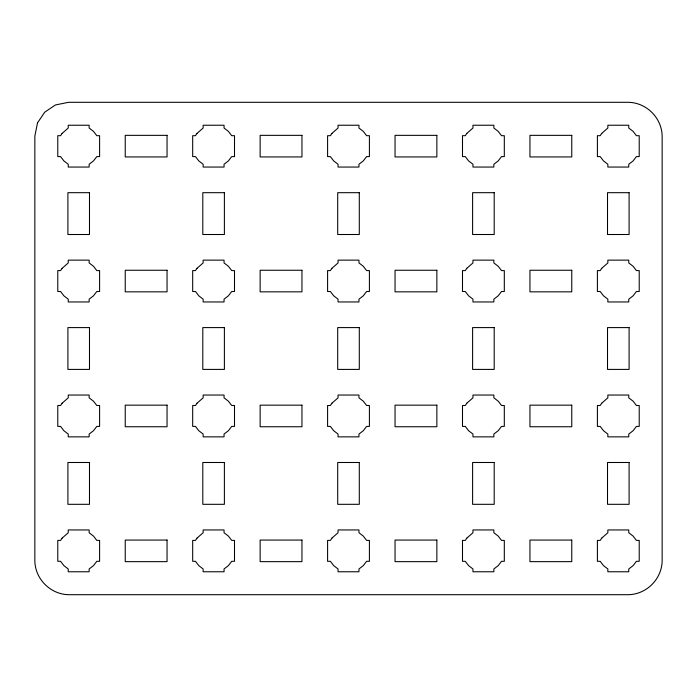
<?xml version="1.0" encoding="UTF-8"?>
<svg xmlns="http://www.w3.org/2000/svg" width="697" height="697" viewBox="0 0 697 697"><rect width="100%" height="100%" fill="white"/><g stroke="black" fill="none" stroke-linecap="round" stroke-linejoin="round"><path stroke-width="1.05" d="M37.499 122.899L34.85 136.028L34.85 560.972C35.207 579.111 50.437 594.341 68.576 594.698L628.424 594.698C646.563 594.341 661.793 579.111 662.15 560.972L662.15 136.028C661.793 117.889 646.563 102.659 628.424 102.302L68.576 102.302L55.446 104.951L44.73 112.182L37.499 122.899M62.103 133.415L60.578 135.688L57.781 135.688L57.781 156.598L60.578 156.598L63.906 160.929L68.236 164.257L68.236 167.053L89.146 167.053L89.146 164.257L93.476 160.929L96.805 156.598L99.601 156.598L99.601 135.688L96.805 135.688L93.476 131.358L89.146 128.03L89.146 125.233L68.236 125.233L68.236 128.03L62.103 133.415M62.103 268.319L60.578 270.593L57.781 270.593L57.781 291.503L60.578 291.503L63.906 295.833L68.236 299.161L68.236 301.958L89.146 301.958L89.146 299.161L93.476 295.833L96.805 291.503L99.601 291.503L99.601 270.593L96.805 270.593L93.476 266.263L89.146 262.935L89.146 260.138L68.236 260.138L68.236 262.935L62.103 268.319M197.007 133.415L195.482 135.688L192.686 135.688L192.686 156.598L195.482 156.598L198.811 160.929L203.141 164.257L203.141 167.053L224.051 167.053L224.051 164.257L228.381 160.929L231.709 156.598L234.506 156.598L234.506 135.688L231.709 135.688L228.381 131.358L224.051 128.03L224.051 125.233L203.141 125.233L203.141 128.03L197.007 133.415M62.103 403.223L60.578 405.497L57.781 405.497L57.781 426.407L60.578 426.407L63.906 430.737L68.236 434.065L68.236 436.862L89.146 436.862L89.146 434.065L93.476 430.737L96.805 426.407L99.601 426.407L99.601 405.497L96.805 405.497L93.476 401.167L89.146 397.839L89.146 395.042L68.236 395.042L68.236 397.839L62.103 403.223M197.007 268.319L195.482 270.593L192.686 270.593L192.686 291.503L195.482 291.503L198.811 295.833L203.141 299.161L203.141 301.958L224.051 301.958L224.051 299.161L228.381 295.833L231.709 291.503L234.506 291.503L234.506 270.593L231.709 270.593L228.381 266.263L224.051 262.935L224.051 260.138L203.141 260.138L203.141 262.935L197.007 268.319M331.911 133.415L330.387 135.688L327.59 135.688L327.59 156.598L330.387 156.598L333.715 160.929L338.045 164.257L338.045 167.053L358.955 167.053L358.955 164.257L363.285 160.929L366.613 156.598L369.41 156.598L369.41 135.688L366.613 135.688L363.285 131.358L358.955 128.03L358.955 125.233L338.045 125.233L338.045 128.03L331.911 133.415M62.103 538.119L60.578 540.402L57.781 540.402L57.781 561.312L60.578 561.312L63.906 565.642L68.236 568.97L68.236 571.767L89.146 571.767L89.146 568.97L93.476 565.642L96.805 561.312L99.601 561.312L99.601 540.402L96.805 540.402L93.476 536.071L89.146 532.743L89.146 529.947L68.236 529.947L68.236 532.743L62.103 538.119M197.007 403.223L195.482 405.497L192.686 405.497L192.686 426.407L195.482 426.407L198.811 430.737L203.141 434.065L203.141 436.862L224.051 436.862L224.051 434.065L228.381 430.737L231.709 426.407L234.506 426.407L234.506 405.497L231.709 405.497L228.381 401.167L224.051 397.839L224.051 395.042L203.141 395.042L203.141 397.839L197.007 403.223M331.911 268.319L330.387 270.593L327.59 270.593L327.59 291.503L330.387 291.503L333.715 295.833L338.045 299.161L338.045 301.958L358.955 301.958L358.955 299.161L363.285 295.833L366.613 291.503L369.41 291.503L369.41 270.593L366.613 270.593L363.285 266.263L358.955 262.935L358.955 260.138L338.045 260.138L338.045 262.935L331.911 268.319M466.816 133.415L465.291 135.688L462.494 135.688L462.494 156.598L465.291 156.598L468.619 160.929L472.949 164.257L472.949 167.053L493.859 167.053L493.859 164.257L498.189 160.929L501.518 156.598L504.314 156.598L504.314 135.688L501.518 135.688L498.189 131.358L493.859 128.03L493.859 125.233L472.949 125.233L472.949 128.03L466.816 133.415M197.007 538.119L195.482 540.402L192.686 540.402L192.686 561.312L195.482 561.312L198.811 565.642L203.141 568.97L203.141 571.767L224.051 571.767L224.051 568.97L228.381 565.642L231.709 561.312L234.506 561.312L234.506 540.402L231.709 540.402L228.381 536.071L224.051 532.743L224.051 529.947L203.141 529.947L203.141 532.743L197.007 538.119M331.911 403.223L330.387 405.497L327.59 405.497L327.59 426.407L330.387 426.407L333.715 430.737L338.045 434.065L338.045 436.862L358.955 436.862L358.955 434.065L363.285 430.737L366.613 426.407L369.41 426.407L369.41 405.497L366.613 405.497L363.285 401.167L358.955 397.839L358.955 395.042L338.045 395.042L338.045 397.839L331.911 403.223M466.816 268.319L465.291 270.593L462.494 270.593L462.494 291.503L465.291 291.503L468.619 295.833L472.949 299.161L472.949 301.958L493.859 301.958L493.859 299.161L498.189 295.833L501.518 291.503L504.314 291.503L504.314 270.593L501.518 270.593L498.189 266.263L493.859 262.935L493.859 260.138L472.949 260.138L472.949 262.935L466.816 268.319M601.72 133.415L600.195 135.688L597.399 135.688L597.399 156.598L600.195 156.598L603.524 160.929L607.854 164.257L607.854 167.053L628.764 167.053L628.764 164.257L633.094 160.929L636.422 156.598L639.219 156.598L639.219 135.688L636.422 135.688L633.094 131.358L628.764 128.03L628.764 125.233L607.854 125.233L607.854 128.03L601.72 133.415M331.911 538.119L330.387 540.402L327.59 540.402L327.59 561.312L330.387 561.312L333.715 565.642L338.045 568.97L338.045 571.767L358.955 571.767L358.955 568.97L363.285 565.642L366.613 561.312L369.41 561.312L369.41 540.402L366.613 540.402L363.285 536.071L358.955 532.743L358.955 529.947L338.045 529.947L338.045 532.743L331.911 538.119M466.816 403.223L465.291 405.497L462.494 405.497L462.494 426.407L465.291 426.407L468.619 430.737L472.949 434.065L472.949 436.862L493.859 436.862L493.859 434.065L498.189 430.737L501.518 426.407L504.314 426.407L504.314 405.497L501.518 405.497L498.189 401.167L493.859 397.839L493.859 395.042L472.949 395.042L472.949 397.839L466.816 403.223M601.72 268.319L600.195 270.593L597.399 270.593L597.399 291.503L600.195 291.503L603.524 295.833L607.854 299.161L607.854 301.958L628.764 301.958L628.764 299.161L633.094 295.833L636.422 291.503L639.219 291.503L639.219 270.593L636.422 270.593L633.094 266.263L628.764 262.935L628.764 260.138L607.854 260.138L607.854 262.935L601.72 268.319M466.816 538.119L465.291 540.402L462.494 540.402L462.494 561.312L465.291 561.312L468.619 565.642L472.949 568.97L472.949 571.767L493.859 571.767L493.859 568.97L498.189 565.642L501.518 561.312L504.314 561.312L504.314 540.402L501.518 540.402L498.189 536.071L493.859 532.743L493.859 529.947L472.949 529.947L472.949 532.743L466.816 538.119M601.72 403.223L600.195 405.497L597.399 405.497L597.399 426.407L600.195 426.407L603.524 430.737L607.854 434.065L607.854 436.862L628.764 436.862L628.764 434.065L633.094 430.737L636.422 426.407L639.219 426.407L639.219 405.497L636.422 405.497L633.094 401.167L628.764 397.839L628.764 395.042L607.854 395.042L607.854 397.839L601.72 403.223M601.72 538.119L600.195 540.402L597.399 540.402L597.399 561.312L600.195 561.312L603.524 565.642L607.854 568.97L607.854 571.767L628.764 571.767L628.764 568.97L633.094 565.642L636.422 561.312L639.219 561.312L639.219 540.402L636.422 540.402L633.094 536.071L628.764 532.743L628.764 529.947L607.854 529.947L607.854 532.743L601.72 538.119M167.053 135.349L125.233 135.349L125.233 156.938L167.053 156.938L167.053 135.349M301.958 135.349L260.138 135.349L260.138 156.938L301.958 156.938L301.958 135.349M436.862 135.349L395.042 135.349L395.042 156.938L436.862 156.938L436.862 135.349M571.767 135.349L529.947 135.349L529.947 156.938L571.767 156.938L571.767 135.349M89.486 192.686L67.905 192.686L67.905 234.506L89.486 234.506L89.486 192.686M224.39 192.686L202.801 192.686L202.801 234.506L224.39 234.506L224.39 192.686M359.295 192.686L337.705 192.686L337.705 234.506L359.295 234.506L359.295 192.686M494.199 192.686L472.61 192.686L472.61 234.506L494.199 234.506L494.199 192.686M629.095 192.686L607.514 192.686L607.514 234.506L629.095 234.506L629.095 192.686M167.053 270.253L125.233 270.253L125.233 291.843L167.053 291.843L167.053 270.253M301.958 270.253L260.138 270.253L260.138 291.843L301.958 291.843L301.958 270.253M436.862 270.253L395.042 270.253L395.042 291.843L436.862 291.843L436.862 270.253M571.767 270.253L529.947 270.253L529.947 291.843L571.767 291.843L571.767 270.253M89.486 327.59L67.905 327.59L67.905 369.41L89.486 369.41L89.486 327.59M224.39 327.59L202.801 327.59L202.801 369.41L224.39 369.41L224.39 327.59M359.295 327.59L337.705 327.59L337.705 369.41L359.295 369.41L359.295 327.59M494.199 327.59L472.61 327.59L472.61 369.41L494.199 369.41L494.199 327.59M629.095 327.59L607.514 327.59L607.514 369.41L629.095 369.41L629.095 327.59M167.053 405.157L125.233 405.157L125.233 426.747L167.053 426.747L167.053 405.157M301.958 405.157L260.138 405.157L260.138 426.747L301.958 426.747L301.958 405.157M436.862 405.157L395.042 405.157L395.042 426.747L436.862 426.747L436.862 405.157M571.767 405.157L529.947 405.157L529.947 426.747L571.767 426.747L571.767 405.157M89.486 462.494L67.905 462.494L67.905 504.314L89.486 504.314L89.486 462.494M224.39 462.494L202.801 462.494L202.801 504.314L224.39 504.314L224.39 462.494M359.295 462.494L337.705 462.494L337.705 504.314L359.295 504.314L359.295 462.494M494.199 462.494L472.61 462.494L472.61 504.314L494.199 504.314L494.199 462.494M629.095 462.494L607.514 462.494L607.514 504.314L629.095 504.314L629.095 462.494M167.053 540.062L125.233 540.062L125.233 561.651L167.053 561.651L167.053 540.062M301.958 540.062L260.138 540.062L260.138 561.651L301.958 561.651L301.958 540.062M436.862 540.062L395.042 540.062L395.042 561.651L436.862 561.651L436.862 540.062M571.767 540.062L529.947 540.062L529.947 561.651L571.767 561.651L571.767 540.062"/></g></svg>
